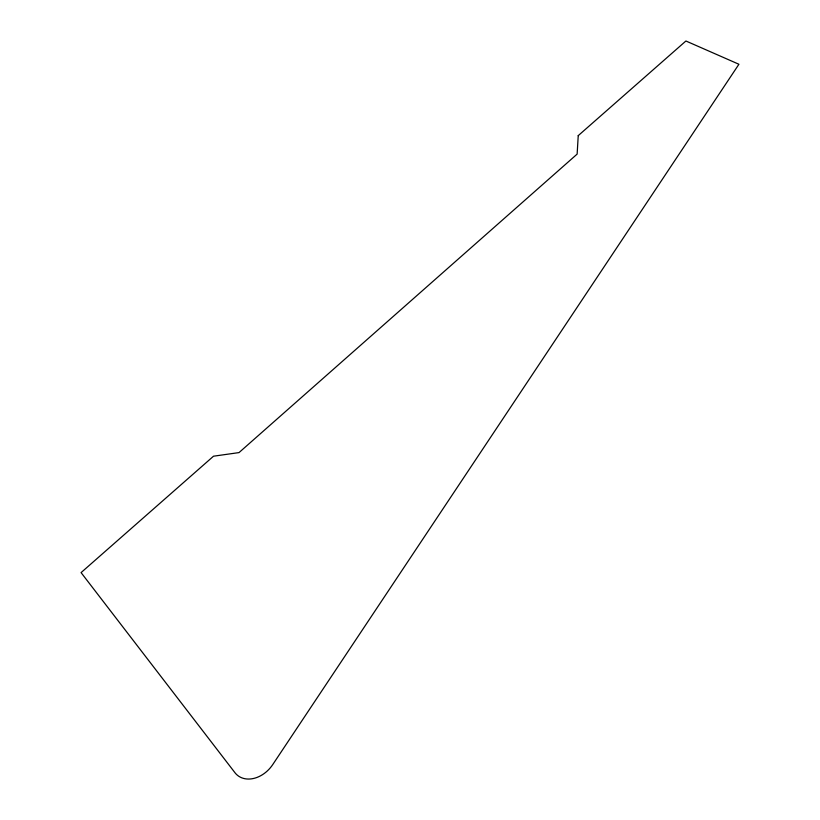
<?xml version="1.0" encoding="UTF-8"?>
<svg xmlns="http://www.w3.org/2000/svg" width="820" height="820" viewBox="0 0 820 820"><rect width="100%" height="100%" fill="white"/><g stroke="black" fill="none" stroke-linecap="round" stroke-linejoin="round"><path stroke-width="1.23" d="M578.233 135.638L577.136 154.099L239.009 452.599L213.518 456.197L81.077 572.606L235.278 773.116A27.132 20.643 -50.6 0 0 272.752 764.568L738.922 64.257L685.909 41L578.233 135.638"/></g></svg>
